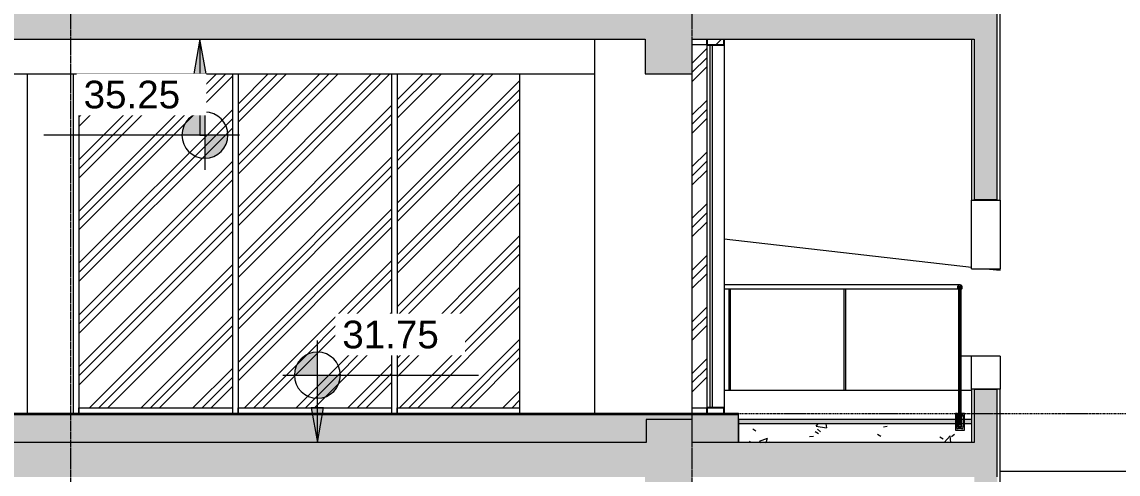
# Model space of a CAD drawing. Header units: millimetres. Extents: x 78096 to 288885, y -20632 to 149556.
# Drawn here: x 235909 to 245434, y 95975 to 99900 of the extents above; entities that cross this region are included whole.
import ezdxf

# ---------------------------------------------------------------- set-up
doc = ezdxf.new("R2010")
doc.units = ezdxf.units.MM
doc.linetypes.add('Centre', pattern=[31.75, 6.35, -4.7625, 15.875, -4.7625])
doc.linetypes.add('Grid Line', pattern=[22.225, 12.7, -3.175, 3.175, -3.175])
for name, color, linetype, lineweight in [('A-DETL', 90, 'Continuous', 9), ('A-DETL-GENF', 92, 'Continuous', 9), ('A-FLOR', 192, 'Continuous', 9), ('A-FLOR-FNSH', 192, 'Continuous', 35), ('A-FLOR-HRAL', 11, 'Continuous', 9), ('A-FLOR-LEVL', 51, 'Continuous', 9), ('A-FLOR-MCUT', 51, 'Continuous', 9), ('A-FLOR-PATT', 8, 'Continuous', 35), ('A-GENM', 13, 'Continuous', 9), ('A-GLAZ-CURT', 52, 'Continuous', 9), ('A-GLAZ-CWMG', 51, 'Continuous', 9), ('A-WALL', 113, 'Continuous', 9), ('A-WALL-FNSH', 113, 'Continuous', 25), ('A-WALL-PATT', 111, 'Continuous', 25), ('G-ANNO-DIMS', 111, 'Continuous', 9), ('I-WALL', 2, 'Continuous', 9), ('S-BEAM', 12, 'Continuous', 9), ('S-COLS', 52, 'Continuous', 9), ('S-GRID', 1, 'Continuous', 9)]:
    doc.layers.add(name, color=color, linetype=linetype, lineweight=lineweight)
doc.styles.add('Arial_5', font='arial.ttf', dxfattribs={"height": 240})
pattern_1 = [(50, (230762.54, 117385), (728.737, -63.756), [76.2, -838.2]), (355, (230762.54, 117385), (-140.972, 764.228), [60.96, -670.56]), (100.451, (230823.3, 117379.7), (587.77, 700.467), [64.76, -712.36]), (46.184, (230762.5, 117588.2), (1084.316, -168.17), [114.3, -1257.3]), (96.636, (230852.9, 117574.2), (949.61, 989.71), [97.14, -1068.54]), (351.184, (230762.5, 117588.2), (949.62, 989.7), [91.44, -1005.84]), (21, (230864.14, 117537.4), (606.458, -409.061), [76.2, -838.2]), (326, (230864.14, 117537.4), (247.208, 736.753), [60.96, -670.56]), (71.451, (230914.7, 117503.3), (853.668, 327.685), [64.76, -712.36]), (37.5, (230762.54, 117385), (12.3547, 338.2201), [33.528, -628.904, 33.528, -647.192, -673.1]), (37.5, (230762.54, 117385), (12.3547, 338.2201), [-1343.152, 33.528, -639.572]), (7.5, (230762.54, 117385), (267.279, 400.722), [33.528, -354.584, 33.528, -613.664, -256.54]), (7.5, (230762.54, 117385), (267.279, 400.722), [-1035.304, 33.528, -223.012]), (327.5, (230535.98, 117385), (542.3633, -22.9153), [33.528, -220.472, 33.528, -758.952, -1051.56]), (327.5, (230535.98, 117385), (542.3633, -22.9153), [-1046.48, 33.528, -1018.032]), (317.5, (230434.38, 117385), (592.517, 101.707), [33.528, -296.672, 33.528, -492.76, -746.76]), (317.5, (230434.38, 117385), (592.517, 101.707), [-856.488, 33.528, -713.232])]
pattern_2 = [(45, (5066.1, 117385), (-224.5064, 224.5064), []), (45, (5145.46, 117385), (0, 449.013), []), (45, (4986.7, 117385), (0, 449.013), [])]

# ---------------------------------------------------------------- blocks, each defined once
blk = doc.blocks.new('System Panel - Glazed-4387312-TOMH A-A')
at = {"layer": 'A-GLAZ-CURT', "lineweight": 18}
for p, q in [((16214.3, 99700), (16189.3, 99700)), ((16189.3, 99700), (16189.3, 96550)), ((16214.3, 96550), (16214.3, 99700)), ((16189.3, 96550), (16214.3, 96550))]:
    blk.add_line(p, q, dxfattribs=at)
blk = doc.blocks.new('Rectangular Mullion - 50 x 150mm ALUMINIUM-4387283-TOMH A-A')
at = {"layer": 'A-GLAZ-CWMG', "lineweight": 25}
for p, q in [((16313.8, 96550), (16163.8, 96550)), ((16163.8, 96550), (16163.8, 96500)), ((16163.8, 96500), (16313.8, 96500)), ((16313.8, 96500), (16313.8, 96550))]:
    blk.add_line(p, q, dxfattribs=at)
blk = doc.blocks.new('Rectangular Mullion - 50 x 150mm ALUMINIUM-4375750-TOMH A-A')
at = {"layer": 'A-GLAZ-CWMG'}
for p, q in [((16163.8, 99700), (16163.8, 96550)), ((16313.8, 99700), (16313.8, 96550))]:
    blk.add_line(p, q, dxfattribs=at)
blk = doc.blocks.new('System Panel - Glazed-4387314-TOMH A-A')
at = {"layer": 'A-GLAZ-CURT'}
h = blk.add_hatch(dxfattribs=at)
h.set_pattern_fill('FP_4', color=9, style=0, pattern_type=2)
h.set_pattern_definition(pattern_2)
h.paths.add_polyline_path([(16163.8, 96550), (16163.8, 99700), (16037.9, 99700), (16037.9, 96550)])
blk = doc.blocks.new('System Panel - Glazed-4387315-TOMH A-A')
at = {"layer": 'A-GLAZ-CURT'}
h = blk.add_hatch(dxfattribs=at)
h.set_pattern_fill('FP_4', color=9, style=0, pattern_type=2)
h.set_pattern_definition(pattern_2)
h.paths.add_polyline_path([(13538.6, 96550), (14537.9, 96550), (14537.9, 99450), (13474.3, 99450), (13474.3, 96550)])
blk = doc.blocks.new('System Panel - Glazed-V11-TOMH A-A')
at = {"layer": 'A-GLAZ-CURT'}
h = blk.add_hatch(dxfattribs=at)
h.set_pattern_fill('FP_4', color=9, style=0, pattern_type=2)
h.set_pattern_definition(pattern_2)
h.paths.add_polyline_path([(13424.3, 96550), (13424.3, 99450), (12091.1, 99450), (12091.1, 96550), (13135, 96550)])
blk = doc.blocks.new('System Panel - Glazed-V12-TOMH A-A')
at = {"layer": 'A-GLAZ-CURT'}
h = blk.add_hatch(dxfattribs=at)
h.set_pattern_fill('FP_4', color=9, style=0, pattern_type=2)
h.set_pattern_definition(pattern_2)
h.paths.add_polyline_path([(11520.4, 96550), (12041.1, 96550), (12041.1, 99450), (10707.9, 99450), (10707.9, 96550), (11116.7, 96550)])
blk = doc.blocks.new('Rectangular Mullion - 50 x 150mm ALUMINIUM-4387287-TOMH A-A')
at = {"layer": 'A-GLAZ-CWMG'}
blk.add_line((16037.9, 96550), (16163.8, 96550), dxfattribs=at)
blk = doc.blocks.new('Rectangular Mullion - 50 x 150mm ALUMINIUM-4387288-TOMH A-A')
at = {"layer": 'A-GLAZ-CWMG'}
for p, q in [((13474.3, 96500), (13474.3, 96550)), ((13474.3, 96550), (14537.9, 96550))]:
    blk.add_line(p, q, dxfattribs=at)
blk = doc.blocks.new('Rectangular Mullion - 50 x 150mm ALUMINIUM-V13-TOMH A-A')
at = {"layer": 'A-GLAZ-CWMG'}
for p, q in [((12091.1, 96500), (12091.1, 96550)), ((12091.1, 96550), (13424.3, 96550)), ((13424.3, 96550), (13424.3, 96500))]:
    blk.add_line(p, q, dxfattribs=at)
blk = doc.blocks.new('Rectangular Mullion - 50 x 150mm ALUMINIUM-4375762-TOMH A-A')
at = {"layer": 'A-GLAZ-CWMG'}
blk.add_line((10707.9, 99450), (10707.9, 96500), dxfattribs=at)
blk = doc.blocks.new('Rectangular Mullion - 50 x 150mm ALUMINIUM-V14-TOMH A-A')
at = {"layer": 'A-GLAZ-CWMG'}
for p, q in [((13424.3, 99450), (13424.3, 96500)), ((13474.3, 99450), (13474.3, 96500))]:
    blk.add_line(p, q, dxfattribs=at)
blk = doc.blocks.new('Rectangular Mullion - 50 x 150mm ALUMINIUM-V109-TOMH A-A')
at = {"layer": 'A-GLAZ-CWMG'}
h = blk.add_hatch(dxfattribs=at)
h.set_pattern_fill('FP_6', color=256, style=0, pattern_type=2)
h.set_pattern_definition([(45, (5066.1, 117385), (-169.7056, 169.7056), [])])
h.paths.add_polyline_path([(16313.8, 99700), (16313.8, 99750), (16163.8, 99750), (16163.8, 99700)])
at = {"layer": 'A-GLAZ-CWMG', "lineweight": 25}
for p, q in [((16163.8, 99750), (16163.8, 99700)), ((16313.8, 99700), (16313.8, 99750)), ((16163.8, 99700), (16313.8, 99700))]:
    blk.add_line(p, q, dxfattribs=at)
blk = doc.blocks.new('Rectangular Mullion - 50 x 150mm ALUMINIUM-4387290-TOMH A-A')
at = {"layer": 'A-GLAZ-CWMG'}
blk.add_line((16163.8, 103500), (16037.9, 103500), dxfattribs=at)
blk = doc.blocks.new('Generic Models 4 - Generic Models 4-4427828-TOMH A-A')
at = {"layer": 'A-GENM'}
blk.add_line((18712.9, 96000), (24470.7, 96000), dxfattribs=at)
blk = doc.blocks.new('Direct Shape - Basic Wall_500 mm_8361574-4474120-TOMH A-A')
at = {"layer": 'A-WALL', "lineweight": 18}
blk.add_line((14537.9, 99450), (14537.9, 96500), dxfattribs=at)
blk = doc.blocks.new('Direct Shape - Basic Wall_400 mm_8363447-4474146-TOMH A-A')
at = {"layer": 'A-WALL', "lineweight": 18}
for p, q in [((10257.9, 99450), (10257.9, 96500)), ((10657.9, 99450), (10657.9, 96500))]:
    blk.add_line(p, q, dxfattribs=at)
blk = doc.blocks.new('Direct Shape - Floor_300mm_8391400-4475204-TOMH A-A')
at = {"layer": 'A-FLOR', "lineweight": 18}
blk.add_line((18688, 95950), (18688, 96250), dxfattribs=at)
blk = doc.blocks.new('Direct Shape - The_HUB-4475595-TOMH A-A')
at = {"layer": 'S-BEAM'}
blk.add_line((7013, 99450), (15187.9, 99450), dxfattribs=at)
blk = doc.blocks.new('Direct Shape - M_Concrete-Rectangular Beam_70x70_8400483-4475453-TOMH A-A')
blk.add_blockref('Direct Shape - The_HUB-4475595-TOMH A-A', (0, 0))
blk = doc.blocks.new('Direct Shape - Floor_300mm_8391026-4475533-TOMH A-A')
at = {"layer": 'A-FLOR', "lineweight": 18}
blk.add_line((18688, 99750), (18688, 100050), dxfattribs=at)
blk = doc.blocks.new('Railing - 25 mm-4663219-TOMH A-A')
at = {"layer": 'A-FLOR-HRAL'}
for p, q in [((17357.9, 96700), (17357.9, 97581.9)), ((17367.9, 97581.9), (17367.9, 96700))]:
    blk.add_line(p, q, dxfattribs=at)
blk = doc.blocks.new('Railing - Railing-4657189-TOMH A-A')
at = {"layer": 'A-FLOR-HRAL'}
for p, q in [((18362.9, 97617), (16313.8, 97617)), ((16313.8, 97581.9), (18346.7, 97581.9)), ((18345.1, 97604), (18343.5, 97604)), ((18347.8, 97582), (18348, 97582)), ((18379, 97581.9), (18375.5, 97581.9)), ((18376.4, 97582), (18376.5, 97582)), ((18379.2, 97581.9), (18379, 97581.9)), ((18326.6, 96500), (18326.4, 96500)), ((18338.7, 96500), (18338.9, 96500)), ((18376.4, 96496), (18376.6, 96496)), ((18376.4, 96494), (18376.6, 96494)), ((18378.2, 96498), (18378.4, 96498)), ((18378.2, 96494), (18378.4, 96494)), ((18378.9, 96500), (18378.7, 96500)), ((18381.7, 96498), (18381.8, 96498)), ((18381.7, 96496), (18381.8, 96496)), ((18384, 96500), (18384.2, 96500))]:
    blk.add_line(p, q, dxfattribs=at)
at = {"layer": 'A-FLOR-HRAL', "lineweight": 18}
for p, q in [((18346.9, 97581.9), (18346.9, 97602.5)), ((18347.1, 97603.2), (18347.1, 97583)), ((18378.2, 97604), (18347.9, 97604)), ((18348, 97582), (18349.6, 97582)), ((18348.4, 97604), (18377.7, 97604)), ((18362.6, 97600), (18350.6, 97600)), ((18350.6, 97600), (18350.6, 96403)), ((18350.6, 97585), (18350.6, 97600)), ((18350.6, 97600), (18375.6, 97600)), ((18350.6, 97583), (18350.6, 97585)), ((18363.6, 97600), (18362.6, 97600)), ((18362.6, 97600), (18362.6, 97599.2)), ((18362.6, 96404), (18362.6, 97600)), ((18362.6, 97599.2), (18363.6, 97599.2)), ((18363.6, 97599.2), (18363.6, 97600)), ((18375.6, 97600), (18363.6, 97600)), ((18363.6, 97600), (18363.6, 96404)), ((18375.6, 96403), (18375.6, 97600)), ((18375.6, 97600), (18375.6, 97585)), ((18375.6, 97585), (18375.6, 97583)), ((18376.5, 97582), (18378.1, 97582)), ((18379.1, 97583), (18379.1, 97603.2)), ((18379.2, 97602.5), (18379.2, 97581.9)), ((18326.6, 96500), (18326.6, 96357.2)), ((18338.9, 96500), (18326.6, 96500)), ((18337.9, 96500), (18337.9, 96371)), ((18342.9, 96500), (18337.9, 96500)), ((18337.9, 96371.5), (18337.9, 96499)), ((18347.7, 96389.3), (18342.9, 96500)), ((18381.8, 96496), (18376.6, 96496)), ((18376.6, 96496), (18376.6, 96494)), ((18376.6, 96494), (18378.4, 96494)), ((18378.4, 96499.5), (18378.4, 96498)), ((18378.4, 96498), (18381.8, 96498)), ((18378.4, 96494), (18378.4, 96389.5)), ((18384.2, 96500), (18378.9, 96500)), ((18381.8, 96498), (18381.8, 96496)), ((18403.4, 96500), (18384.2, 96500)), ((18403.4, 96357.2), (18403.4, 96500)), ((18378.4, 96403), (18347.7, 96403)), ((18347.7, 96403), (18347.7, 96389.5)), ((18350.6, 96403), (18375.6, 96403)), ((18363.6, 96404), (18362.6, 96404)), ((18378.4, 96389.5), (18378.4, 96403)), ((18326.6, 96357.2), (18403.4, 96357.2)), ((18337.9, 96371), (18348.1, 96371)), ((18347.6, 96371), (18338.4, 96371)), ((18348.1, 96371), (18348.1, 96373)), ((18348.1, 96373), (18378.1, 96373)), ((18348.1, 96372.5), (18348.1, 96371.5)), ((18377.6, 96373), (18348.6, 96373)), ((18352.2, 96385), (18373.9, 96385)), ((18373.9, 96385), (18352.2, 96385)), ((18378.1, 96373), (18378.1, 96371)), ((18378.1, 96371.5), (18378.1, 96372.5)), ((18378.1, 96371), (18388.2, 96371)), ((18388.1, 96371), (18378.6, 96371))]:
    blk.add_line(p, q, dxfattribs=at)
for centre, radius, start, end in [((18363.1, 97595.7), 21.3, 90, 220.5358), ((18348.4, 97602.5), 1.5, 90, 180), ((18347.9, 97603.2), 0.85, 90, 180), ((18348, 97583), 0.951, 180, 270), ((18349.6, 97583), 0.972, 270, 0), ((18363.1, 97595.7), 21.3, 319.4642, 90), ((18376.5, 97583), 0.972, 180, 270), ((18377.7, 97602.5), 1.5, 0, 90), ((18378.1, 97583), 0.951, 270, 0), ((18378.2, 97603.2), 0.85, 0, 90), ((18338.9, 96499), 1, 90, 180), ((18378.9, 96499.5), 0.5, 90, 180), ((18384.2, 96496), 4, 19.5039, 90), ((18384.2, 96496), 4, 19.5039, 90), ((18208.9, 96433.9), 190, 340.66732, 19.5039), ((18208.9, 96433.9), 190, 340.66732, 19.5039), ((18338.4, 96371.5), 0.5, 180, 270), ((18347.6, 96371.5), 0.5, 270, 360), ((18352.2, 96389.5), 4.5, 180, 270), ((18352.2, 96389.5), 4.5, 182.5, 270), ((18348.6, 96372.5), 0.5, 90, 180), ((18373.9, 96389.5), 4.5, 270, 360), ((18373.9, 96389.5), 4.5, 270, 360), ((18377.6, 96372.5), 0.5, 0, 90), ((18378.6, 96371.5), 0.5, 180, 270)]:
    blk.add_arc(centre, radius, start, end, dxfattribs=at)
at = {"layer": 'A-FLOR-HRAL'}
for points, knots in [([(18362.9, 97617), (18361.1, 97617), (18358.4, 97616.7), (18355, 97615.5), (18353, 97614.6), (18351.4, 97613.7), (18349.9, 97612.6), (18348.6, 97611.5), (18347.3, 97610.2), (18346.1, 97608.9), (18344.8, 97607), (18343.5, 97604.7), (18342.2, 97601.3), (18341.4, 97596.9), (18341.8, 97591.5), (18343.6, 97586.3), (18345.6, 97583.3), (18346.7, 97581.9)], [0, 0, 0, 0, 0.111111, 0.166667, 0.222222, 0.25, 0.277778, 0.333333, 0.361111, 0.388889, 0.444444, 0.5, 0.555556, 0.666667, 0.777778, 0.888889, 1, 1, 1, 1]), ([(18346.9, 97582.7), (18346.9, 97582.6), (18347, 97582.5), (18347.1, 97582.3), (18347.2, 97582.2), (18347.4, 97582.1), (18347.5, 97582.1), (18347.6, 97582), (18347.8, 97582), (18347.8, 97582)], [0.1666667, 0.1666667, 0.1666667, 0.1666667, 0.3333333, 0.4583333, 0.5833333, 0.6666667, 0.75, 0.8333333, 1, 1, 1, 1]), ([(18349.4, 97582), (18349.5, 97582), (18349.6, 97582), (18349.8, 97582.1), (18349.9, 97582.1), (18350, 97582.2), (18350.2, 97582.3), (18350.3, 97582.5), (18350.4, 97582.7), (18350.4, 97582.9), (18350.4, 97583)], [0, 0, 0, 0, 0.166667, 0.25, 0.333333, 0.416667, 0.541667, 0.666667, 0.833333, 1, 1, 1, 1]), ([(18377.3, 97611.3), (18377.2, 97611.5), (18376.5, 97612), (18375.5, 97612.9), (18374.1, 97613.8), (18372.1, 97614.9), (18368.5, 97616.5), (18365.1, 97617), (18362.9, 97617)], [0.6716876, 0.6716876, 0.6716876, 0.6716876, 0.6875, 0.7222222, 0.7569444, 0.7916667, 0.8611111, 1, 1, 1, 1]), ([(18375.5, 97582.5), (18375.6, 97582.4), (18375.6, 97582.3), (18375.8, 97582.2), (18375.9, 97582.1), (18376, 97582.1), (18376.2, 97582), (18376.3, 97582), (18376.4, 97582)], [0.3333333, 0.3333333, 0.3333333, 0.3333333, 0.4583333, 0.5833333, 0.6666667, 0.75, 0.8333333, 1, 1, 1, 1]), ([(18384.1, 97597.4), (18383.9, 97599), (18383.4, 97601.7), (18382.2, 97604.8), (18381.1, 97606.7), (18379.9, 97608.6), (18378.7, 97610), (18377.8, 97610.9), (18377.7, 97611)], [0.3456418, 0.3456418, 0.3456418, 0.3456418, 0.4444444, 0.5138889, 0.5486111, 0.5833333, 0.6527778, 0.6612852, 0.6612852, 0.6612852, 0.6612852]), ([(18377.9, 97582), (18378, 97582), (18378.1, 97582), (18378.3, 97582.1), (18378.4, 97582.1), (18378.5, 97582.2), (18378.7, 97582.3), (18378.8, 97582.5), (18378.9, 97582.7), (18378.9, 97582.9), (18378.9, 97583)], [0, 0, 0, 0, 0.166667, 0.25, 0.333333, 0.416667, 0.541667, 0.666667, 0.833333, 1, 1, 1, 1]), ([(18379.4, 97582.4), (18380.4, 97583.7), (18382.3, 97586.5), (18383.9, 97591.3), (18384.2, 97594.6), (18384.1, 97596.2)], [0.0128265, 0.0128265, 0.0128265, 0.0128265, 0.1111111, 0.2222222, 0.3205032, 0.3205032, 0.3205032, 0.3205032])]:
    blk.add_open_spline(points, degree=3, knots=knots, dxfattribs=at)
for p in [(-1000, 0), (0, 0)]:
    blk.add_blockref('Railing - 25 mm-4663219-TOMH A-A', p)
blk = doc.blocks.new('Spot Elevations - M_Spot Elevation - Target Filled-23738-TOMH A-A')
at = {"layer": 'G-ANNO-DIMS'}
h = blk.add_hatch(color=256, dxfattribs=at)
edge = h.paths.add_edge_path()
edge.add_line((24621.6, 83516.9), (24821.6, 83516.9))
edge.add_arc((24621.6, 83516.9), 200, 0, 90)
edge.add_line((24621.6, 83716.9), (24621.6, 83516.9))
h = blk.add_hatch(color=256, dxfattribs=at)
edge = h.paths.add_edge_path()
edge.add_line((24621.6, 83516.9), (24421.6, 83516.9))
edge.add_arc((24621.6, 83516.9), 200, 180, 270)
edge.add_line((24621.6, 83316.9), (24621.6, 83516.9))
for p, q in [((24621.6, 83216.9), (24621.6, 83816.9)), ((24921.6, 83516.9), (23221.6, 83516.9))]:
    blk.add_line(p, q, dxfattribs=at)
blk.add_circle((24621.6, 83516.9), 200, dxfattribs=at)

msp = doc.modelspace()

# ---------------------------------------------------------------- hatches: boundary and pattern name
at = {"layer": 'A-DETL-GENF'}
h = msp.add_hatch(dxfattribs=at)
h.set_pattern_fill('FP_7', color=50, style=0, pattern_type=2)
h.set_pattern_definition(pattern_1)
h.paths.add_polyline_path([(244184.346, 98357.768), (244384.346, 98357.768), (244384.346, 100300), (244184.346, 100300), (244184.346, 100050), (241734.387, 100050), (241734.387, 100250), (241334.387, 100250), (241334.387, 100050), (230084.458, 100050), (230084.458, 99750), (241324.621, 99750), (241324.621, 99450), (241734.387, 99450), (241734.387, 99750), (244184.346, 99750), (244184.346, 98585.776)])
h.paths.add_polyline_path([(211834.399, 99450), (212234.399, 99450), (212234.399, 99750), (217784.412, 99750), (217784.412, 100050), (212234.399, 100050), (212234.399, 100250), (211834.399, 100250), (211834.399, 100050), (207534.458, 100050), (207534.458, 100500), (207334.458, 100500), (207334.458, 99750), (211834.399, 99750), (211834.399, 99527.88)])
h.paths.add_polyline_path([(227584.412, 99750), (229484.553, 99750), (229484.553, 100050), (227584.412, 100050), (227584.412, 99841.915)])
h.paths.add_polyline_path([(229684.27, 99750), (229684.458, 99750), (229684.27, 99841.915)])
h = msp.add_hatch(dxfattribs=at)
h.set_pattern_fill('FP_7', color=50, style=0, pattern_type=2)
h.set_pattern_definition(pattern_1)
h.paths.add_polyline_path([(244184.346, 95200.819), (244384.346, 95200.819), (244384.346, 96710.241), (244184.346, 96710.241), (244184.346, 96250), (241734.387, 96250), (241734.387, 96450), (241334.387, 96450), (241334.387, 96250), (230084.458, 96250), (230084.458, 95950), (241324.621, 95950), (241324.621, 95650), (241734.387, 95650), (241734.387, 95950), (244184.346, 95950)])
h.paths.add_polyline_path([(212234.399, 95650), (212234.399, 95950), (217784.412, 95950), (217784.412, 96250), (212234.399, 96250), (212234.399, 96450), (211834.399, 96450), (211834.399, 96250), (207329.458, 96250), (207329.458, 96550), (207129.458, 96550), (207129.458, 95950), (211834.399, 95950), (211834.399, 95650), (212190.132, 95650)])
h.paths.add_polyline_path([(227584.412, 95950), (229484.553, 95950), (229484.553, 96250), (227584.412, 96250), (227584.412, 96073.5)])
h.paths.add_polyline_path([(229684.27, 95950), (229684.458, 95950), (229684.27, 96073.5)])
at = {"layer": 'A-FLOR-PATT', "lineweight": 9}
h = msp.add_hatch(dxfattribs=at)
h.set_pattern_fill('FP_2', color=256, style=0, pattern_type=2)
h.set_pattern_definition([(0, (230762.54, 117385), (812.8, 203.2), [33.528, -576.072, 33.528, -576.072, -3251.2]), (0, (230762.54, 117385), (812.8, 203.2), [-1219.2, 33.528, -1185.672, 33.528, -576.072, -1422.4]), (0, (230762.54, 117385), (812.8, 203.2), [-3048, 33.528, -372.872, 33.528, -982.472]), (120, (231067.34, 117486.6), (-582.3764, 602.3054), [33.528, -576.072, 33.528, -3827.272]), (120, (231067.34, 117486.6), (-582.3764, 602.3054), [-643.128, -576.072, 33.528, -1185.672, -2032]), (120, (231067.34, 117486.6), (-582.3764, 602.3054), [-2438.4, 33.528, -576.072, 33.528, -1388.872]), (120, (231067.34, 117486.6), (-582.3764, 602.3054), [-3081.528, -372.872, 33.528, -982.472]), (240, (231168.94, 117893), (-230.4236, -805.5054), [33.528, -576.072, 33.528, -3827.272]), (240, (231168.94, 117893), (-230.4236, -805.5054), [-643.128, -576.072, 33.528, -1185.672, -2032]), (240, (231168.94, 117893), (-230.4236, -805.5054), [-2438.4, 33.528, -576.072, 33.528, -1388.872]), (240, (231168.94, 117893), (-230.4236, -805.5054), [-3081.528, -372.872, 33.528, -982.472])])
h.paths.add_polyline_path([(235602.184, 96250), (241334.387, 96250), (241334.387, 96450), (241734.387, 96450), (241734.387, 96250), (242135.279, 96250), (242135.279, 96490), (230084.458, 96490), (230084.458, 96250), (235198.528, 96250)])
h.paths.add_polyline_path([(224384.412, 96250), (224384.412, 96490), (222584.424, 96490), (222584.424, 96250), (224299.814, 96250)])
h.paths.add_polyline_path([(212234.399, 96250), (216484.346, 96250), (216484.346, 96490), (212034.345, 96490), (212034.345, 96450), (212234.399, 96450), (212234.399, 96260.85)])
h.paths.add_polyline_path([(227932.718, 96250), (229484.553, 96250), (229484.553, 96490), (227584.412, 96490), (227584.412, 96250)])
h.paths.add_polyline_path([(216584.346, 96250), (217784.412, 96250.12), (217784.412, 96490), (216584.346, 96490), (216584.346, 96387.535)])
h.paths.add_polyline_path([(229684.27, 96250), (229684.458, 96250), (229684.27, 96387.535)])
h.paths.add_polyline_path([(222334.424, 96278.947), (222384.424, 96278.947), (222384.424, 96490), (222334.424, 96490), (222334.424, 96387.535)])
at = {"layer": 'A-FLOR-PATT'}
msp.add_hatch(color=256, dxfattribs=at).paths.add_polyline_path([(244078.961, 96410), (244159.346, 96410), (244159.346, 96450), (242135.279, 96450), (242135.279, 96410), (243675.305, 96410)])
at = {"layer": 'A-FLOR-PATT', "lineweight": 9}
h = msp.add_hatch(dxfattribs=at)
h.set_pattern_fill('FP_7', color=256, style=0, pattern_type=2)
h.set_pattern_definition(pattern_1)
h.paths.add_polyline_path([(243271.649, 96250), (244159.346, 96250), (244159.346, 96410), (242135.279, 96410), (242135.279, 96250), (242867.993, 96250)])
at = {"layer": 'A-WALL-PATT', "lineweight": 9}
h = msp.add_hatch(dxfattribs=at)
h.set_pattern_fill('FP_7', color=256, style=0, pattern_type=2)
h.set_pattern_definition(pattern_1)
h.paths.add_polyline_path([(244384.346, 98352.104), (244383.535, 98357.768), (244184.346, 98357.768), (244184.346, 98352.104)])
at = {"layer": 'G-ANNO-DIMS'}
for points in [[(237456.446, 99750), (237403.548, 99450), (237509.344, 99450)], [(238476.869, 96250), (238529.767, 96550), (238423.971, 96550)]]:
    msp.add_hatch(color=256, dxfattribs=at).paths.add_polyline_path(points)

# ---------------------------------------------------------------- linework, layer by layer
at = {"layer": 'A-DETL', "lineweight": 18}
for p, q in [((244384.346, 99750), (244384.346, 100050)), ((230084.458, 99750), (241324.621, 99750)), ((241324.621, 99750), (241324.621, 99450)), ((241734.387, 99750), (244184.346, 99750)), ((241734.387, 99450), (241734.387, 99750)), ((244184.346, 99750), (244184.346, 98357.768)), ((244384.346, 98357.768), (244384.346, 99750)), ((241324.621, 99450), (241734.387, 99450)), ((244184.346, 98357.768), (244384.346, 98357.768)), ((244384.346, 96710.241), (244184.346, 96710.241)), ((244184.346, 96710.241), (244184.346, 96250)), ((244384.346, 96250), (244384.346, 96710.241)), ((241734.387, 96450), (241334.387, 96450)), ((241334.387, 96450), (241334.387, 96250)), ((241734.387, 96250), (241734.387, 96450)), ((241334.387, 96250), (230084.458, 96250)), ((244184.346, 96250), (241734.387, 96250)), ((244384.346, 95950), (244384.346, 96250))]:
    msp.add_line(p, q, dxfattribs=at)
at = {"layer": 'A-FLOR-FNSH', "color": 7, "lineweight": 18}
for p, q in [((242135.279, 96500), (230109.458, 96500)), ((242135.279, 96250), (242135.279, 96500)), ((244159.346, 96450), (242135.279, 96450)), ((242135.279, 96450), (242135.279, 96250)), ((244159.346, 96250), (244159.346, 96250))]:
    msp.add_line(p, q, dxfattribs=at)
at = {"layer": 'A-FLOR-LEVL', "linetype": 'Centre'}
msp.add_line((192334.611, 96500), (278486.268, 96500), dxfattribs=at)
at = {"layer": 'A-FLOR-MCUT', "lineweight": 18}
for p, q in [((242135.279, 96490), (230084.458, 96490)), ((244159.346, 96410), (242135.279, 96410))]:
    msp.add_line(p, q, dxfattribs=at)
at = {"layer": 'A-WALL', "lineweight": 18}
for p, q in [((244159.346, 97757.867), (244159.346, 98352.104)), ((244184.346, 98352.104), (244184.346, 98357.768)), ((244384.346, 98352.104), (244384.346, 98357.768)), ((244409.346, 98352.104), (244409.346, 97757.867)), ((244159.346, 97757.867), (244409.346, 97757.867)), ((244159.346, 96710.664), (244159.346, 96998.908)), ((244409.346, 96998.908), (244159.346, 96998.908)), ((244409.346, 96998.908), (244409.346, 96710.664)), ((244046.866, 96700), (242010.279, 96700)), ((244159.346, 96700), (244072.01, 96700))]:
    msp.add_line(p, q, dxfattribs=at)
at = {"layer": 'A-WALL', "color": 7, "lineweight": 18}
for p, q in [((244184.346, 98352.104), (244384.346, 98352.104)), ((244384.346, 96710.664), (244184.346, 96710.664))]:
    msp.add_line(p, q, dxfattribs=at)
at = {"layer": 'A-WALL-FNSH', "color": 7, "lineweight": 18}
for p, q in [((244409.346, 98352.104), (244409.346, 100300)), ((244159.346, 99750), (244159.346, 98352.104)), ((244159.346, 98352.104), (244184.346, 98352.104)), ((244384.346, 98352.104), (244409.346, 98352.104)), ((244159.346, 96710.664), (244159.346, 96250)), ((244184.346, 96710.664), (244159.346, 96710.664)), ((244409.346, 96710.664), (244384.346, 96710.664)), ((244409.346, 95200.819), (244409.346, 96710.664))]:
    msp.add_line(p, q, dxfattribs=at)
at = {"layer": 'G-ANNO-DIMS'}
for p, q in [((237456.446, 99750), (237403.548, 99450)), ((237509.344, 99450), (237456.446, 99750)), ((237456.446, 99750), (237456.446, 98916.937)), ((237403.548, 99450), (237509.344, 99450)), ((237456.446, 98916.937), (237498.964, 98916.937)), ((238476.869, 96250), (238476.869, 96833.574)), ((238529.767, 96550), (238423.971, 96550)), ((238423.971, 96550), (238476.869, 96250)), ((238476.869, 96250), (238529.767, 96550))]:
    msp.add_line(p, q, dxfattribs=at)
at = {"layer": 'I-WALL', "lineweight": 18}
for p, q in [((242010.279, 98017.09), (244159.346, 97772.116)), ((244284.346, 97757.867), (244409.346, 97743.618)), ((244409.346, 97743.618), (244409.346, 97757.867)), ((244159.391, 96998.386), (244072.01, 96998.02)), ((244409.346, 96999.431), (244284.346, 96998.908)), ((244409.346, 96998.908), (244409.346, 96999.431))]:
    msp.add_line(p, q, dxfattribs=at)
at = {"layer": 'S-COLS'}
for p, q in [((240884.387, 99750), (240884.387, 96500)), ((241734.387, 96500), (241734.387, 99450))]:
    msp.add_line(p, q, dxfattribs=at)
at = {"layer": 'S-GRID', "linetype": 'Grid Line'}
for p, q in [((236334.458, 78125.107), (236334.458, 148256.175)), ((241734.458, 78125.107), (241734.458, 148256.175))]:
    msp.add_line(p, q, dxfattribs=at)

# ---------------------------------------------------------------- block references
at = {"layer": 'A-FLOR', "lineweight": 18}
for name in ['Direct Shape - Floor_300mm_8391026-4475533-TOMH A-A', 'Direct Shape - Floor_300mm_8391400-4475204-TOMH A-A']:
    msp.add_blockref(name, (225696.455, 0), dxfattribs=at)
at = {"layer": 'A-FLOR-HRAL'}
msp.add_blockref('Railing - Railing-4657189-TOMH A-A', (225696.455, 0), dxfattribs=at)
at = {"layer": 'A-GENM'}
msp.add_blockref('Generic Models 4 - Generic Models 4-4427828-TOMH A-A', (225696.455, 0), dxfattribs=at)
at = {"layer": 'A-GLAZ-CURT'}
for name in ['System Panel - Glazed-4387314-TOMH A-A', 'System Panel - Glazed-4387312-TOMH A-A', 'System Panel - Glazed-V12-TOMH A-A', 'System Panel - Glazed-V11-TOMH A-A', 'System Panel - Glazed-4387315-TOMH A-A']:
    msp.add_blockref(name, (225696.455, 0), dxfattribs=at)
at = {"layer": 'A-GLAZ-CWMG'}
for name, p in [('Rectangular Mullion - 50 x 150mm ALUMINIUM-V109-TOMH A-A', (225696.455, 0)), ('Rectangular Mullion - 50 x 150mm ALUMINIUM-4387290-TOMH A-A', (225696.455, -3800)), ('Rectangular Mullion - 50 x 150mm ALUMINIUM-4375750-TOMH A-A', (225696.455, 0)), ('Rectangular Mullion - 50 x 150mm ALUMINIUM-4375762-TOMH A-A', (225696.455, 0)), ('Rectangular Mullion - 50 x 150mm ALUMINIUM-V14-TOMH A-A', (224313.274, 0)), ('Rectangular Mullion - 50 x 150mm ALUMINIUM-V14-TOMH A-A', (225696.455, 0)), ('Rectangular Mullion - 50 x 150mm ALUMINIUM-V13-TOMH A-A', (224313.274, 0)), ('Rectangular Mullion - 50 x 150mm ALUMINIUM-V13-TOMH A-A', (225696.455, 0)), ('Rectangular Mullion - 50 x 150mm ALUMINIUM-4387288-TOMH A-A', (225696.455, 0)), ('Rectangular Mullion - 50 x 150mm ALUMINIUM-4387287-TOMH A-A', (225696.455, 0)), ('Rectangular Mullion - 50 x 150mm ALUMINIUM-4387283-TOMH A-A', (225696.455, 0))]:
    msp.add_blockref(name, p, dxfattribs=at)
at = {"layer": 'A-WALL', "lineweight": 18}
for name in ['Direct Shape - Basic Wall_400 mm_8363447-4474146-TOMH A-A', 'Direct Shape - Basic Wall_500 mm_8361574-4474120-TOMH A-A']:
    msp.add_blockref(name, (225696.455, 0), dxfattribs=at)
at = {"layer": 'G-ANNO-DIMS', "extrusion": (0, 0, -1), "rotation": 180}
msp.add_blockref('Spot Elevations - M_Spot Elevation - Target Filled-23738-TOMH A-A', (-212877.387, 182433.857), dxfattribs=at)
at = {"layer": 'G-ANNO-DIMS', "extrusion": (0, 0, -1)}
msp.add_blockref('Spot Elevations - M_Spot Elevation - Target Filled-23738-TOMH A-A', (-263098.445, 13316.653), dxfattribs=at)
at = {"layer": 'S-BEAM'}
msp.add_blockref('Direct Shape - M_Concrete-Rectangular Beam_70x70_8400483-4475453-TOMH A-A', (225696.455, 0), dxfattribs=at)

# ---------------------------------------------------------------- next in the draw order: texts
at = {"layer": 'G-ANNO-DIMS', "char_height": 240, "width": 1004.89974, "attachment_point": 1, "line_spacing_factor": 0.941778, "style": 'Arial_5', "bg_fill": 3, "box_fill_scale": 1.25, "bg_fill_color": 256, "bg_fill_true_color": 13158600, "bg_fill_transparency": 0}
for s, insert in [('35.25', (236445.255, 99389.813)), ('31.75', (238693.161, 97306.45))]:
    msp.add_mtext(s, dxfattribs=dict(at, insert=insert))

doc.saveas('drawing.dxf')
